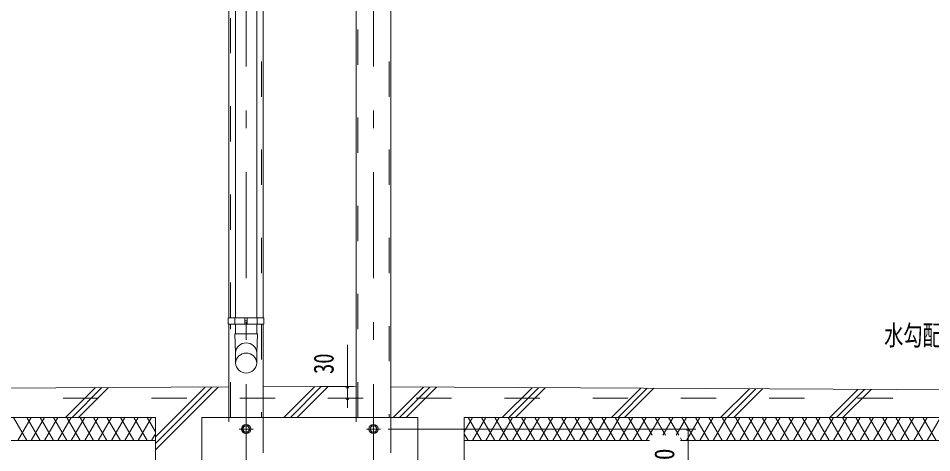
# Model space of a CAD drawing. Units: millimetres, scale not verified. Extents: x -31991 to 32006, y -14700 to 14700.
# Drawn here: x 19187 to 27470, y 1038 to 4979 of the extents above; entities that cross this region are included whole.
import ezdxf
from ezdxf.enums import TextEntityAlignment as Align

# ---------------------------------------------------------------- set-up
doc = ezdxf.new("R2010")
doc.units = ezdxf.units.MM
doc.header["$LTSCALE"] = 80
doc.linetypes.add('USER2', pattern=[10, 4, -6])
doc.linetypes.add('USER3', pattern=[24, 12, -5, 2, -5])
for name, color, linetype, lineweight in [('0-6_2-02BOLD', 7, 'Continuous', 18), ('0-7_2-12HIDDEN', 3, 'USER2', 18), ('0-8_2-22CENTER', 3, 'USER3', 18), ('0-A_2-52DIM', 3, 'Continuous', 18), ('0-B_2-62HATCH', 2, 'Continuous', 18)]:
    doc.layers.add(name, color=color, linetype=linetype, lineweight=lineweight)
doc.styles.add('ＭＳ ゴシック', font='')
doc.styles.get('ＭＳ ゴシック').set_extended_font_data('MS Gothic')

msp = doc.modelspace()

# ---------------------------------------------------------------- linework, layer by layer
at = {"layer": '0-6_2-02BOLD'}
for p, q in [((21156.8, 8497.9), (21156.8, 2260.9)), ((21349.33, 8497.9), (21349.33, 2260.9)), ((21097.13, 2260.9), (21097.13, 7787.41)), ((21408.98, 2260.9), (21408.98, 7787.41)), ((22252.14, 1357.9), (22252.14, 7787.41)), ((22563.99, 7787.41), (22563.99, 1357.9)), ((21151.23, 2204.9), (21151.23, 2260.9)), ((21242.38, 2260.9), (21242.38, 2204.9)), ((21263.73, 2260.9), (21263.73, 2204.9)), ((21354.88, 2204.9), (21354.88, 2260.9)), ((21097.13, 1357.9), (21097.13, 2204.9)), ((21156.78, 2115.78), (21156.78, 2204.9)), ((21253.06, 2232.9), (21242.38, 2232.9)), ((21253.06, 2232.9), (21263.73, 2232.9)), ((21349.27, 2204.9), (21349.27, 2115.78)), ((21408.98, 2204.9), (21408.98, 1357.9)), ((21097.13, 1634.25), (14795.56, 1602.9)), ((20850.56, 1357.9), (20850.56, 482.9)), ((23230.56, 1357.9), (23230.56, 482.9)), ((23230.56, 1357.9), (28865.56, 1357.9)), ((24910.56, 1147.9), (23230.56, 1147.9))]:
    msp.add_line(p, q, dxfattribs=at)
for points in [[(21253.06, 2204.9), (21091.53, 2204.9), (21091.53, 2260.9), (21253.06, 2260.9)], [(21253.06, 2204.9), (21414.58, 2204.9), (21414.58, 2260.9), (21253.06, 2260.9)], [(21149.79, 2115.79), (21356.29, 2115.79), (21349.29, 1941.96), (21349.29, 1851.51)], [(21156.8, 1851.51), (21156.8, 1941.96), (21149.79, 2115.79)], [(14795.56, 1602.9), (14795.56, 1147.9), (20430.56, 1147.9)], [(21408.98, 1635.81), (21830.56, 1637.9), (22252.13, 1635.81)], [(22563.98, 1634.25), (28865.56, 1602.9), (28865.56, 1147.9), (25190.56, 1147.9)], [(20430.56, 482.9), (20430.56, 1357.9), (14795.56, 1357.9)], [(22810.57, 482.9), (22810.57, 1357.9), (20850.56, 1357.9)]]:
    msp.add_lwpolyline(points, dxfattribs=at)
for points in [[(21270.23, 1282.66), (21235.88, 1282.66), (21218.71, 1252.9), (21235.88, 1223.15), (21270.23, 1223.15), (21287.41, 1252.9)], [(22425.24, 1282.66), (22442.41, 1252.9), (22425.24, 1223.15), (22390.88, 1223.15), (22373.71, 1252.9), (22390.88, 1282.66)]]:
    msp.add_lwpolyline(points, close=True, dxfattribs=at)
for centre, radius in [((21253.06, 1252.9), 42), ((21253.06, 1252.9), 28.88), ((22408.06, 1252.9), 42), ((22408.06, 1252.9), 28.88)]:
    msp.add_circle(centre, radius, dxfattribs=at)
for centre, radius, start, end in [((21253.06, 1938.53), 96.43, 3.55867, 176.44133), ((21253.06, 1845.52), 96.43, 3.55867, 176.44133), ((21253.06, 1857.5), 96.44, 183.56303, 356.43697)]:
    msp.add_arc(centre, radius, start, end, dxfattribs=at)
at = {"layer": '0-7_2-12HIDDEN'}
for p, q in [((21111.83, 2260.9), (21111.83, 7787.41)), ((21394.28, 7787.41), (21394.28, 2260.9)), ((22266.84, 1357.9), (22266.84, 7787.41)), ((22549.29, 7787.41), (22549.29, 1357.9)), ((21111.83, 1357.9), (21111.83, 2204.9)), ((21394.28, 2204.9), (21394.28, 1357.9)), ((14795.56, 1532.9), (28865.56, 1532.9))]:
    msp.add_line(p, q, dxfattribs=at)
for points in [[(21408.98, 1357.9), (21408.98, 517.9), (21097.13, 517.9), (21097.13, 1357.9)], [(22563.98, 1357.9), (22563.98, 517.9), (22252.13, 517.9), (22252.13, 1357.9)]]:
    msp.add_lwpolyline(points, dxfattribs=at)
at = {"layer": '0-8_2-22CENTER'}
for p, q in [((21253.06, 9341.41), (21253.06, -1827.1)), ((22408.05, 9341.41), (22408.05, -1827.1)), ((21316.06, 1252.9), (21190.06, 1252.9)), ((22471.06, 1252.9), (22345.06, 1252.9))]:
    msp.add_line(p, q, dxfattribs=at)
at = {"layer": '0-A_2-52DIM'}
for p, q in [((22171.51, 1445.03), (22171.51, 2015.91)), ((22227.24, 1637.9), (21920.29, 1637.9)), ((22185.51, 1637.9), (22157.51, 1637.9)), ((22185.51, 1532.9), (22157.51, 1532.9)), ((25330.56, 1252.9), (22541.06, 1252.9)), ((25274.56, 1252.9), (25246.56, 1252.9)), ((25260.56, 104.9), (25260.56, 1252.9))]:
    msp.add_line(p, q, dxfattribs=at)
for centre in [(22171.51, 1637.9), (22171.51, 1532.9), (25260.56, 1252.9)]:
    msp.add_arc(centre, 14, 180, 0, dxfattribs=at)
at = {"layer": '0-B_2-62HATCH'}
for p, q in [((19616.27, 1357.9), (19886.6, 1628.23)), ((19946.29, 1628.53), (19675.67, 1357.9)), ((19735.06, 1357.9), (20005.99, 1628.83)), ((20430.56, 1063.45), (21000.89, 1633.77)), ((20941.19, 1633.48), (20430.56, 1122.85)), ((20430.56, 1182.24), (20881.49, 1633.18)), ((21596.16, 1357.9), (21875.94, 1637.68)), ((21935.04, 1637.38), (21655.56, 1357.9)), ((21714.96, 1357.9), (21994.15, 1637.09)), ((22586.11, 1357.9), (22860.99, 1632.78)), ((22920.1, 1632.48), (22645.51, 1357.9)), ((22704.91, 1357.9), (22979.2, 1632.19)), ((23846.04, 1627.88), (23576.06, 1357.9)), ((23635.46, 1357.9), (23905.14, 1627.58)), ((23694.86, 1357.9), (23964.25, 1627.29)), ((24566.02, 1357.9), (24831.09, 1622.97)), ((24890.2, 1622.68), (24625.42, 1357.9)), ((24684.81, 1357.9), (24949.29, 1622.39)), ((25555.96, 1357.9), (25816.14, 1618.07)), ((25875.24, 1617.78), (25615.36, 1357.9)), ((25934.35, 1617.49), (25674.76, 1357.9)), ((26545.91, 1357.9), (26801.19, 1613.17)), ((26860.29, 1612.88), (26605.31, 1357.9)), ((26664.71, 1357.9), (26919.39, 1612.59)), ((19264.23, 1147.9), (19142.99, 1357.9)), ((19183.4, 1147.9), (19304.65, 1357.9)), ((19264.23, 1357.9), (19385.48, 1147.9)), ((19425.89, 1357.9), (19304.65, 1147.9)), ((19506.72, 1147.9), (19385.48, 1357.9)), ((19425.89, 1147.9), (19547.14, 1357.9)), ((19506.72, 1357.9), (19627.97, 1147.9)), ((19668.38, 1357.9), (19547.14, 1147.9)), ((19627.97, 1357.9), (19749.2, 1147.9)), ((19668.38, 1147.9), (19789.62, 1357.9)), ((19870.45, 1147.9), (19749.21, 1357.9)), ((19789.62, 1147.9), (19910.86, 1357.9)), ((19870.45, 1357.9), (19991.69, 1147.9)), ((20032.11, 1357.9), (19910.86, 1147.9)), ((20112.94, 1147.9), (19991.7, 1357.9)), ((20032.11, 1147.9), (20153.35, 1357.9)), ((20112.94, 1357.9), (20234.19, 1147.9)), ((20274.6, 1357.9), (20153.35, 1147.9)), ((20355.42, 1147.9), (20234.19, 1357.9)), ((20274.6, 1147.9), (20395.83, 1357.9)), ((20355.42, 1357.9), (20430.56, 1227.77)), ((23305.69, 1357.9), (23230.56, 1227.79)), ((23386.52, 1147.9), (23265.27, 1357.9)), ((23305.68, 1147.9), (23426.93, 1357.9)), ((23386.52, 1357.9), (23507.76, 1147.9)), ((23548.17, 1357.9), (23426.93, 1147.9)), ((23629, 1147.9), (23507.76, 1357.9)), ((23548.17, 1147.9), (23669.42, 1357.9)), ((23750.24, 1147.9), (23629, 1357.9)), ((23790.66, 1357.9), (23669.42, 1147.9)), ((23871.49, 1147.9), (23750.24, 1357.9)), ((23911.9, 1357.9), (23790.66, 1147.9)), ((23992.73, 1147.9), (23871.49, 1357.9)), ((24033.15, 1357.9), (23911.9, 1147.9)), ((23992.73, 1357.9), (24113.98, 1147.9)), ((24154.39, 1357.9), (24033.15, 1147.9)), ((24235.22, 1147.9), (24113.98, 1357.9)), ((24154.39, 1147.9), (24275.64, 1357.9)), ((24235.22, 1357.9), (24356.46, 1147.9)), ((24396.87, 1357.9), (24275.64, 1147.9)), ((24477.7, 1147.9), (24356.46, 1357.9)), ((24396.87, 1147.9), (24518.12, 1357.9)), ((24477.7, 1357.9), (24598.95, 1147.9)), ((24639.36, 1357.9), (24518.12, 1147.9)), ((24720.19, 1147.9), (24598.95, 1357.9)), ((24639.36, 1147.9), (24760.61, 1357.9)), ((24841.44, 1147.9), (24720.19, 1357.9)), ((24881.85, 1357.9), (24760.61, 1147.9)), ((24841.44, 1357.9), (24934.73, 1196.31)), ((25003.1, 1357.9), (24881.85, 1147.9)), ((25055.98, 1196.31), (24962.68, 1357.9)), ((25124.34, 1357.9), (25031.05, 1196.31)), ((25177.22, 1196.31), (25083.92, 1357.9)), ((25245.58, 1357.9), (25152.29, 1196.31)), ((25205.17, 1357.9), (25326.41, 1147.9)), ((25366.83, 1357.9), (25245.58, 1147.9)), ((25447.66, 1147.9), (25326.41, 1357.9)), ((25366.83, 1147.9), (25488.06, 1357.9)), ((25447.66, 1357.9), (25568.9, 1147.9)), ((25609.31, 1357.9), (25488.06, 1147.9)), ((25690.13, 1147.9), (25568.9, 1357.9)), ((25609.31, 1147.9), (25730.55, 1357.9)), ((25690.14, 1357.9), (25811.38, 1147.9)), ((25851.8, 1357.9), (25730.55, 1147.9)), ((25932.63, 1147.9), (25811.38, 1357.9)), ((25851.8, 1147.9), (25973.04, 1357.9)), ((25932.63, 1357.9), (26053.87, 1147.9)), ((26094.29, 1357.9), (25973.04, 1147.9)), ((26175.12, 1147.9), (26053.87, 1357.9)), ((26094.29, 1147.9), (26215.53, 1357.9)), ((26175.12, 1357.9), (26296.37, 1147.9)), ((26336.77, 1357.9), (26215.53, 1147.9)), ((26417.6, 1147.9), (26296.37, 1357.9)), ((26336.77, 1147.9), (26458.02, 1357.9)), ((26417.6, 1357.9), (26538.84, 1147.9)), ((26579.26, 1357.9), (26458.02, 1147.9)), ((26660.09, 1147.9), (26538.84, 1357.9)), ((26579.26, 1147.9), (26700.51, 1357.9)), ((26660.09, 1357.9), (26781.34, 1147.9)), ((26821.75, 1357.9), (26700.51, 1147.9)), ((26902.58, 1147.9), (26781.34, 1357.9)), ((26821.75, 1147.9), (26943, 1357.9)), ((26902.58, 1357.9), (27023.82, 1147.9)), ((27064.23, 1357.9), (26943, 1147.9)), ((27145.06, 1147.9), (27023.82, 1357.9)), ((27064.23, 1147.9), (27185.48, 1357.9)), ((27145.07, 1357.9), (27266.31, 1147.9)), ((27306.73, 1357.9), (27185.48, 1147.9)), ((27387.56, 1147.9), (27266.31, 1357.9)), ((27306.72, 1147.9), (27427.97, 1357.9)), ((27387.56, 1357.9), (27508.8, 1147.9)), ((27549.22, 1357.9), (27427.97, 1147.9)), ((20430.56, 1208.04), (20395.84, 1147.9)), ((23230.56, 1208.02), (23265.27, 1147.9)), ((25205.17, 1147.9), (25190.56, 1173.2))]:
    msp.add_line(p, q, dxfattribs=at)

# ---------------------------------------------------------------- texts
at = {"layer": '0-A_2-52DIM', "color": 7, "style": 'ＭＳ ゴシック', "width": 0.7}
msp.add_text('水勾配\u3000１／２００', height=182.3, dxfattribs=at).set_placement((27038.39, 1957.68), align=Align.BOTTOM_LEFT)
at = {"layer": '0-A_2-52DIM', "color": 7, "style": 'ＭＳ ゴシック'}
for s, width, p in [('30', 0.75, (22101.5, 1752.26)), ('170', 0.85, (25190.56, 760.12))]:
    msp.add_text(s, height=182.3, rotation=90, dxfattribs=dict(at, width=width)).set_placement(p, align=Align.BOTTOM_LEFT)

doc.saveas('drawing.dxf')
